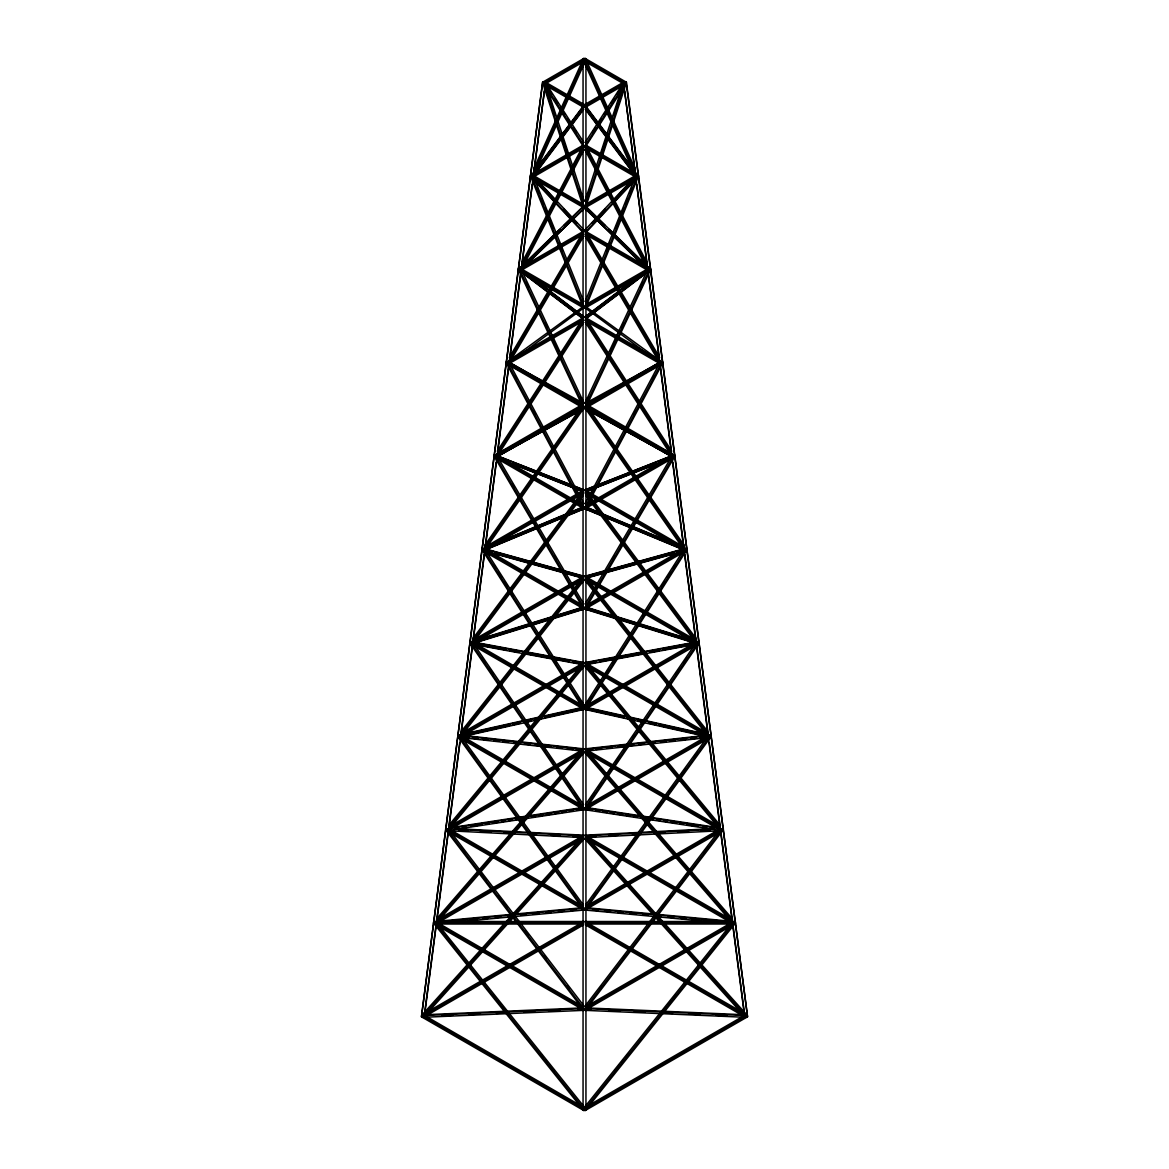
<?xml version="1.0" encoding="UTF-8"?>
<svg xmlns="http://www.w3.org/2000/svg" width="1169" height="1169" viewBox="0 0 1169 1169"><rect width="100%" height="100%" fill="white"/><g stroke="black" fill="none" stroke-linecap="round" stroke-linejoin="round"><path stroke-width="1.5" d="M494.166 455.238L494.166 456.904L497.044 457.152L545.528 82.239L542.65 81.991L421.439 1016.782L424.318 1017.03L436.212 925.512M421.439 1016.782L542.65 81.991M424.318 1015.364L435.979 925.643M436.446 922.049L448.092 832.328M448.794 826.936L459.753 742.607M460.922 733.635L472.101 647.494M473.036 640.32L484.229 554.179M485.164 547.004L496.109 462.661M497.512 451.892L508.471 367.548M509.64 358.576L520.585 274.247M521.988 263.478L532.246 184.512M533.882 171.96L544.374 91.211M448.326 832.196L436.446 923.715L433.567 923.466L433.567 921.8M460.454 738.896L448.56 830.414L445.681 830.151L445.681 828.485M472.568 645.58L460.688 737.098L457.81 736.85L457.81 735.169M484.463 554.062L472.802 643.783L469.923 643.534L469.923 641.854M496.81 458.949L484.93 550.467L482.052 550.219L482.052 548.553M584.924 201.083L623.647 82.59L625.152 81.845L626.16 83.379L585.757 206.928L519.854 270.74L518.656 269.265L583.302 206.27L585.757 206.928M587.057 197.678L589.863 189.086M599.96 158.18L606.126 139.286M613.988 115.249L623.53 86.053M584.748 206.898L625.152 83.262L626.16 83.291L624.655 84.051M584.821 1010.337L746.45 1017.337L747.093 1015.613L745.793 1014.809L587.802 1007.97M458.204 736.645L458.876 734.892M585.289 301.412L635.132 177.469M606.463 251.393L609.838 243.02M615.902 227.94L619.263 219.567M620.607 216.221L623.983 207.848M625.327 204.502L627.344 199.475M630.033 192.768L632.064 187.741M637.28 176.49L584.748 307.126L585.727 307.359L638.245 176.724L635.804 175.803M533.692 169.154L583.273 59.078L585.727 60.145L584.573 59.283L583.273 60.145L585.727 59.078L635.308 169.154M534.116 171.668L584.427 59.955L634.884 171.668M533.941 175.145L584.997 61.796M584.851 403.378L646.413 272.289M586.546 402.136L588.855 397.212M610.393 351.343L615.785 339.872M621.937 326.765L623.486 323.477M640.422 287.442L642.731 282.518M649.423 269.732L584.763 407.367L585.684 407.762L649.569 271.763M522.017 262.543L546.361 215.973M548.042 212.773L570.706 169.417M572.386 166.203L583.302 145.321L585.698 146.534M519.854 269.323L518.656 268.972L519.854 269.82L583.667 147.791M521.885 268.563L584.018 149.749M585.055 503.678L659.258 363.866M592.741 491.36L594.451 488.145M633.686 414.221L635.395 411.006M652.448 378.858L654.158 375.644M661.552 362.974L584.792 507.609L585.654 508.15L662.428 363.515L660.12 362.258M509.348 357.495L581.49 234.721M561.31 271.427L563.166 268.271M566.074 263.902L507.799 363.062L506.572 362.215M567.915 260.745L583.638 233.99M509.816 361.981L583.813 236.065M585.216 604.008L671.357 457.064M604.358 573.394L606.185 570.267M612.6 559.337L614.441 556.21M620.856 545.265L622.682 542.138M633.686 523.376L636.433 518.685M654.757 487.429L656.583 484.302M673.695 456.231L584.807 607.865L585.625 608.523L674.513 456.889L672.263 455.501M584.895 1109.513L585.494 1108.504M747.093 1015.145L745.15 1017.001L747.093 1015.145L658.381 916.554M674.513 455.808L673.505 457.415L584.617 408.434L585.625 406.812L674.513 455.808L585.961 406.856M583.404 707.406L682.462 551.841M588.095 701.984L591.032 697.367M606.726 672.73L608.684 669.647M612.614 663.481L615.552 658.863M643.008 615.742L645.96 611.124M655.765 595.722L658.702 591.105M661.654 586.473L664.591 581.855M667.528 577.238L670.48 572.62M673.417 568.002L675.375 564.919M685.618 551.783L585.596 708.882L584.821 708.136L685.838 549.503L684.42 548.772M585.216 142.428L623.647 82.517M592.639 132.535L595.591 127.932M598.543 123.315L601.509 118.712M604.461 114.109L606.433 111.026M611.358 103.354L614.324 98.737M617.276 94.134L620.228 89.516M623.662 85.585L585.231 145.497L585.172 147.104M585.757 146.359L622.215 89.516M497.439 450.883L581.402 320.89M513.264 428.555L516.23 423.967M570.56 339.858L573.511 335.269M495.495 456.085L494.487 455.472L495.729 456.305L583.638 320.204M498.71 453.864L583.652 322.337M585.494 804.652L693.48 646.559M590.316 799.464L594.437 793.444M598.557 787.424L601.64 782.894M607.807 773.863L611.928 767.843M616.034 761.823L619.117 757.307M624.261 749.767L627.344 745.252M632.487 737.727L634.548 734.716M641.752 724.181L644.835 719.666M658.205 700.085L662.312 694.065M675.682 674.484L679.803 668.463M683.909 662.443L687.007 657.928M484.477 545.762L578.202 411.561M484.361 547.969L488.525 541.992M506.235 516.654L510.4 510.692M573.921 419.729L575.996 416.748M484.697 548.071L582.586 407.908M486.655 547.297L583.506 408.624M585.596 904.996L705.506 739.743M593.764 895.556L595.912 892.605M606.609 877.861L608.757 874.909M618.386 861.626L620.534 858.674M630.164 845.392L636.594 836.536M656.934 808.51L661.216 802.606M668.712 792.275L672.993 786.372M681.556 774.579L685.838 768.676M694.401 756.869L697.615 752.441M472.481 639.092L581.256 493.289M517.94 580.116L521.199 575.747M534.248 558.241L538.602 552.411M472.656 641.372L583.623 492.66M474.599 640.714L568.163 515.324M570.326 512.417L583.389 494.911M535.183 170.762L560.346 137.226M562.537 134.318L582.235 108.074M583.477 108.849L532.041 177.367L530.741 176.008L583.273 106.028L584.573 107.387L585.727 106.511M533.21 176.504L583.55 109.433M717.532 832.942L584.588 1006.772L451.468 832.942M599.624 988.901L601.845 986.008M622.887 958.478L625.108 955.584M640.612 935.302L643.944 930.962M661.669 907.772L666.096 901.986M668.317 899.093L670.524 896.185M682.711 880.257L689.359 871.563M703.767 852.727L708.195 846.941M722.267 829.332L584.88 1008.964L585.523 1009.928L722.895 830.297M720.864 830.326L721.609 829.391M461.594 731.005L580.087 580.949M460.133 734.731L463.508 730.45M480.444 709.013L484.96 703.3M514.302 666.14L516.552 663.276M544.769 627.548L547.019 624.699M460.615 734.673L583.609 578.903M462.529 734.117L584.412 579.78M584.646 1107.087L730.727 924.737M614.909 1071.052L619.482 1065.354M621.762 1062.504L624.041 1059.655M626.321 1056.805L628.601 1053.956M663.977 1009.797L666.272 1006.947M668.551 1004.098L670.831 1001.249M673.11 998.399L675.39 995.55M715.34 945.677L723.333 935.711M725.613 932.862L727.892 930.013M585.698 206.27L584.5 207.746L649.146 270.74L650.344 269.265L585.698 206.27L583.243 206.928L542.84 83.291L543.848 81.845L545.353 82.517L583.784 142.428M448.443 825.767L579.999 667.148M519.036 742.49L523.683 736.865M526.021 734.059L529.513 729.851M531.837 727.045L535.329 722.837M543.483 713.002L545.806 710.197M549.298 705.988L551.622 703.183M555.114 698.974L557.452 696.169M560.945 691.946L563.268 689.14M572.591 677.918L574.914 675.112M448.56 827.988L583.609 665.161M449.291 828.923L584.339 666.096M436.388 919.126L581.139 751.974M438.258 918.746L441.824 914.626M444.191 911.893L446.558 909.146M499.952 847.496L502.334 844.763M507.083 839.269L509.45 836.536M513.016 832.43L516.566 828.31M520.132 824.203L523.683 820.097M436.49 921.304L583.609 751.419M437.177 922.283L584.295 752.398M421.907 1015.145L423.85 1017.001L421.907 1015.145L510.619 916.554M513.045 913.851L581.095 838.231M432.282 1005.384L437.133 999.977M463.874 970.27L471.165 962.16M486.962 944.61L489.387 941.907M495.466 935.156L502.758 927.046M525.845 901.387L530.711 895.98M557.438 866.273L562.304 860.866M424.42 1014.604L583.609 837.676M425.063 1015.642L513.775 917.051M516.201 914.348L584.252 838.714M708.721 736.981L710.796 735.286L709.992 736.163M583.273 231.783L630.909 181.005M592.084 223.279L605.527 208.959M614.076 199.841L629.945 182.919M585.464 232.09L634.329 180.011M585.727 232.704L634.592 180.625M521.155 267.146L559.936 229.358M563.809 225.573L583.214 206.679M521.053 269.878L554.661 237.132M557.248 234.604L584.398 208.155M495.305 456.231L494.487 456.889L583.375 608.523L584.193 607.865L495.305 456.231L496.737 455.501M584.748 316.989L636.462 277.798M586.21 316.288L619.249 291.242M622.127 289.064L633.613 280.355M585.669 318.655L646.004 272.932M585.684 319.035L646.033 273.312M637.105 176.592L638.259 175.715M507.667 364.085L585.654 306.541L662.428 362.522L661.201 361.689M518.656 269.265L519.854 268.402M647.947 270.171L650.344 268.972L649.146 269.323M507.799 361.689L506.572 362.522L583.346 306.541L661.333 364.085M662.428 362.215L661.201 363.062L602.926 263.902M494.487 455.808L583.375 406.812L584.383 408.434L495.495 457.415L494.487 455.808L583.039 406.856M672.263 456.918L674.513 455.472L673.505 456.085M697.425 642.833L698.697 642.015M584.179 1010.337L422.55 1017.337L421.907 1015.613L423.207 1014.809L581.198 1007.97M422.55 1017.337L423.85 1016.533M507.448 362.974L506.572 363.515L583.346 508.15L584.208 507.609L507.448 362.974L508.88 362.258M543.424 81.772L583.828 58.45L585.172 59.224L544.769 82.561L543.424 81.772L543.424 84.11L583.828 107.446L583.828 105.108L624.231 81.772L625.576 82.561L585.172 105.882L583.828 105.108M625.576 81.772L585.172 58.45L583.828 59.224L624.231 82.561L625.576 81.772L625.576 84.11L585.172 107.446L585.172 105.108L544.769 81.772L543.424 82.561L583.828 105.882L585.172 105.108M546.318 83.218L585.172 60.788L585.172 58.45M534.394 173.304L582.279 145.657M532.64 175.861L583.623 146.432M534.189 176.534L583.623 147.995M586.911 203.64L636.36 175.087M637.704 175.861L585.172 206.197L585.172 207.746L637.704 177.425L637.704 175.087M523.902 265.67L583.828 231.082M583.594 232.763L520.526 269.177L520.526 270.74M522.105 269.82L583.594 234.326M586.984 303.911L648.474 268.402M649.818 269.177L585.172 306.512L585.172 308.061L649.818 270.74L649.818 268.402M513.323 358.094L583.828 317.398M507.054 362.492L583.828 406.812L583.828 408.376L507.054 364.056L507.054 362.492L508.398 361.718L582.045 404.226M583.609 319.079L508.398 362.492L507.054 361.718M509.976 363.15L583.609 320.627M496.489 454.127L580.701 405.511M582.06 504.555L496.284 455.033L494.94 455.808L583.828 507.127L583.828 508.69L494.94 457.357L494.94 455.033L496.284 455.808L510.312 447.698M513.439 445.9L582.06 406.286M586.955 404.226L660.602 361.718L661.946 362.492L661.946 364.056L585.172 408.376L585.172 406.812L661.946 362.492M497.848 456.465L546.186 428.555M549.298 426.743L557.102 422.243M560.214 420.445L575.82 411.444M578.933 409.647L582.06 407.835M661.946 361.718L660.602 362.492L585.391 319.079M484.39 547.428L582.25 490.936M488.89 546.391L583.594 491.711M487.312 548.846L583.594 493.26M586.94 504.555L672.716 455.033L674.06 455.808L585.172 507.127L585.172 508.69L674.06 457.357L674.06 455.033L672.716 455.808L658.688 447.698M472.261 640.744L583.828 576.332M473.606 641.518L583.609 578.027M478.326 640.364L583.609 579.576M586.984 604.841L683.266 549.255M686.188 549.123L585.172 607.442L585.172 608.991L686.188 550.672M461.697 733.153L583.828 662.648M461.477 734.848L583.609 664.328M464.619 734.585L583.609 665.892M586.97 705.155L695.394 642.555M451.19 825.548L582.25 749.884M449.378 828.149L583.594 750.659M452.535 827.871L583.594 752.208M586.955 805.47L707.523 735.871M710.431 735.739L585.172 808.057L585.172 809.62L710.431 737.303L710.431 734.965M439.047 918.863L582.25 836.186M437.25 921.464L583.594 836.96M438.828 922.107L583.594 838.524M586.984 905.77L719.622 829.186M428.482 1011.287L582.264 922.502M583.609 923.276L423.558 1015.686L423.558 1017.235L422.199 1016.46M422.199 1014.911L422.199 1017.235L423.558 1016.46M426.685 1015.423L583.609 924.84M586.97 1006.085L731.75 922.502M586.97 1106.4L742.315 1016.723M585.172 1109.001L746.801 1015.686M422.199 1017.235L583.828 1110.55L585.172 1109.776M746.801 1016.46L745.442 1017.235L745.442 1015.686L585.391 923.276M583.828 1109.776L585.172 1110.55L746.801 1017.235L746.801 1014.911M498.315 455.705L584.032 408.478M587.992 401.917L658.512 363.267M590.608 402.589L606.609 393.836M617.802 387.713L621.002 385.96M644.835 372.999L656.189 366.715M697.279 644.061L698.697 643.33M484.58 548.772L483.162 549.503L584.179 708.136L583.404 708.882L483.382 551.783M672.263 455.705L673.695 454.975M660.12 362.39L661.552 361.674M660.982 364.085L662.428 363.369M531.72 176.49L584.252 307.126L583.273 307.359L530.755 176.724L533.196 175.803M636.769 177.41L638.245 176.709M485.34 547.574L581.3 507.682M482.388 549.094L583.404 507.098L584.339 508.763L483.323 550.745M486.26 549.225L582.22 509.333M584.807 489.972L594.875 485.997M598.221 484.682L670.348 456.29M585.055 490.03L670.597 456.363M587.306 491.024L592.332 489.051M595.679 487.721L656.072 463.961M585.874 491.754L664.693 460.718M473.313 641.036L581.227 607.646M474.161 642.716L583.828 608.801M583.302 146.534L585.698 145.321L596.614 166.203M584.821 576.273L682.36 549.24M585.143 576.522L682.681 549.488M587.335 577.515L603.014 573.175M606.492 572.211L636.097 564.013M641.328 562.552L674.411 553.39M585.917 578.26L681.702 551.71M459.49 734.877L581.212 707.669M462.047 736.178L509.669 725.54M513.206 724.751L520.263 723.173M523.785 722.384L530.843 720.805M534.379 720.016L541.437 718.438M544.959 717.649L583.769 708.969M584.851 662.575L692.603 642.585M585.231 662.984L692.983 642.979M587.364 663.992L596.336 662.326M599.931 661.654L614.295 658.995M617.89 658.322L641.24 653.997M650.212 652.317L659.199 650.651M662.779 649.993L689.725 644.996M585.947 664.723L691.902 645.069M449.174 827.915L581.198 807.735M455.267 828.806L458.832 828.266M462.398 827.71L465.978 827.17M471.326 826.351L482.037 824.715M485.603 824.174L489.168 823.619M492.733 823.078L498.082 822.26M501.662 821.719L505.227 821.164M508.793 820.623L512.358 820.083M515.924 819.542L519.504 818.987M523.069 818.446L528.417 817.628M531.983 817.087L535.548 816.532M539.128 815.991L542.694 815.451M546.259 814.895L551.607 814.077M555.173 813.536L558.753 812.996M562.318 812.44L565.884 811.9M569.449 811.359L573.015 810.804M576.595 810.263L581.943 809.445M584.865 748.891L704.761 735.491M585.245 749.431L705.141 736.032M587.335 750.44L592.698 749.84M596.278 749.431L601.64 748.832M607.018 748.233L612.381 747.634M617.743 747.035L623.121 746.436M628.484 745.837L633.846 745.237M639.224 744.638L644.587 744.039M651.747 743.236L655.327 742.841M660.69 742.242L666.067 741.643M669.647 741.234L675.01 740.635M680.373 740.035L685.75 739.436M691.113 738.837L696.476 738.238M700.056 737.844L703.636 737.434M585.917 751.185L705.813 737.785M435.306 921.493L581.198 907.831M446.792 922.209L452.198 921.698M459.402 921.026L464.809 920.514M470.216 920.003L477.42 919.331M482.826 918.834L488.218 918.323M495.422 917.65L500.829 917.139M508.033 916.467L513.439 915.955M520.643 915.283L526.05 914.786M533.254 914.114L538.661 913.603M545.865 912.931L551.271 912.419M558.475 911.747L563.867 911.236M571.086 910.563L576.478 910.066M732.788 925.512L744.682 1017.03L747.561 1016.782L626.35 81.991L623.472 82.239L671.956 457.152L674.834 456.904L674.834 455.238M623.472 83.905L626.35 83.657L626.35 81.991M635.585 177.22L638.464 176.972L638.464 175.292M647.714 270.536L650.592 270.287L650.592 268.607M659.827 363.837L662.706 363.588L662.706 361.922M584.88 835.192L713.222 828.66M585.289 835.85L713.631 829.318M587.32 836.858L596.365 836.405M609.02 835.747L618.05 835.294M632.517 834.549L636.126 834.374M654.202 833.453L665.059 832.898M677.699 832.255L688.556 831.7M701.21 831.057L710.241 830.589M585.917 837.603L717.883 830.881M421.907 1015.613L583.536 1008.613M442.014 1015.744L452.9 1015.276M469.251 1014.56L480.138 1014.093M496.489 1013.391L507.375 1012.909M523.727 1012.208L534.628 1011.74M549.152 1011.097L560.039 1010.63M578.202 1009.841L583.652 1009.607M583.053 106.978L585.947 106.978M583.053 207.293L585.947 207.293M583.053 307.608L585.947 307.608M583.053 407.908L585.947 407.908M583.053 490.235L585.947 490.235M583.053 508.223L585.947 508.223M583.053 576.551L585.947 576.551M583.053 608.538L585.947 608.538M583.053 662.867L585.947 662.867M583.053 708.852L585.947 708.852M583.053 809.153L585.947 809.153M583.053 909.467L585.947 909.467M441.897 921.508L445.535 921.508M458.306 921.508L584.105 921.508M584.895 921.508L710.694 921.508M723.465 921.508L727.103 921.508M445.111 922.253L583.667 922.253M585.333 922.253L723.889 922.253M439.471 923.262L517.867 923.262M521.52 923.262L581.68 923.262M587.32 923.262L647.48 923.262M651.133 923.262L729.529 923.262M439.047 924.007L583.083 924.007M585.917 924.007L729.953 924.007M583.053 1009.782L585.947 1009.782M585.464 1008.613L747.093 1015.613M585.348 1009.607L590.798 1009.841M608.961 1010.63L619.848 1011.097M634.372 1011.74L645.273 1012.208M661.625 1012.909L672.511 1013.391M688.862 1014.093L699.749 1014.56M716.1 1015.276L726.986 1015.744M455.778 828.66L584.12 835.192M455.369 829.318L583.711 835.85M458.759 830.589L467.79 831.057M480.444 831.7L491.301 832.255M503.941 832.898L514.798 833.453M532.874 834.374L536.483 834.549M550.95 835.294L559.98 835.747M572.635 836.405L581.68 836.858M451.117 830.881L583.083 837.603M542.65 83.657L545.528 83.905M533.415 177.22L530.536 176.972L530.536 175.292M521.286 270.536L518.408 270.287L518.408 268.607M509.173 363.837L506.294 363.588L506.294 361.922M587.802 907.831L733.694 921.493M592.522 910.066L597.914 910.563M605.133 911.236L610.525 911.747M617.729 912.419L623.135 912.931M630.339 913.603L635.746 914.114M642.95 914.786L648.357 915.283M655.561 915.955L660.967 916.467M668.171 917.139L673.578 917.65M680.782 918.323L686.174 918.834M691.58 919.331L698.784 920.003M704.191 920.514L709.598 921.026M716.802 921.698L722.208 922.209M464.239 735.491L584.135 748.891M463.859 736.032L583.755 749.431M465.364 737.434L468.944 737.844M472.524 738.238L477.887 738.837M483.25 739.436L488.627 740.035M493.99 740.635L499.353 741.234M502.933 741.643L508.31 742.242M513.673 742.841L517.253 743.236M524.413 744.039L529.776 744.638M535.154 745.237L540.516 745.837M545.879 746.436L551.257 747.035M556.619 747.634L561.982 748.233M567.36 748.832L572.722 749.431M576.302 749.84L581.665 750.44M463.187 737.785L583.083 751.185M587.802 807.735L719.826 827.915M587.057 809.445L592.405 810.263M595.985 810.804L599.551 811.359M603.116 811.9L606.682 812.44M610.247 812.996L613.827 813.536M617.393 814.077L622.741 814.895M626.306 815.451L629.872 815.991M633.452 816.532L637.017 817.087M640.583 817.628L645.931 818.446M649.496 818.987L653.076 819.542M656.642 820.083L660.207 820.623M663.773 821.164L667.338 821.719M670.918 822.26L676.266 823.078M679.832 823.619L683.397 824.174M686.963 824.715L697.674 826.351M703.022 827.17L706.602 827.71M710.168 828.266L713.733 828.806M476.397 642.585L584.149 662.575M476.017 642.979L583.769 662.984M479.275 644.996L506.221 649.993M509.801 650.651L518.788 652.317M527.76 653.997L551.11 658.322M554.705 658.995L569.069 661.654M572.664 662.326L581.636 663.992M477.098 645.069L583.053 664.723M587.788 707.669L709.51 734.877M585.231 708.969L624.041 717.649M627.563 718.438L634.621 720.016M638.157 720.805L645.215 722.384M648.737 723.173L655.794 724.751M659.331 725.54L706.953 736.178M486.64 549.24L584.179 576.273M486.319 549.488L583.857 576.522M494.589 553.39L527.672 562.552M532.903 564.013L562.508 572.211M565.986 573.175L581.665 577.515M487.298 551.71L583.083 578.26M519.854 269.82L521.053 270.171M587.773 607.646L695.687 641.036M585.172 608.801L694.839 642.716M498.652 456.29L570.779 484.682M574.125 485.997L584.193 489.972M498.403 456.363L583.945 490.03M512.928 463.961L573.321 487.721M576.668 489.051L581.694 491.024M504.307 460.718L583.126 491.754M587.7 507.682L683.66 547.574M686.612 549.094L585.596 507.098L584.661 508.763L685.677 550.745M586.78 509.333L682.74 549.225M544.345 84.051L542.84 83.379L543.848 83.262L584.252 206.898M530.755 176.709L532.231 177.41M507.448 361.674L508.88 362.39M506.572 363.369L508.018 364.085M495.305 454.975L496.737 455.705M470.303 643.33L471.721 644.061M510.488 363.267L581.008 401.917M512.811 366.715L524.165 372.999M547.998 385.96L551.198 387.713M562.391 393.836L578.392 402.589M584.968 408.478L670.685 455.705M622.682 83.218L583.828 60.788L583.828 58.45M586.721 145.657L634.606 173.304M585.377 146.432L636.36 175.861M585.377 147.995L634.811 176.534M532.64 175.087L582.089 203.64M531.296 175.861L583.828 206.197L583.828 207.746L531.296 177.425L531.296 175.087M585.172 231.082L645.098 265.67M585.406 232.763L648.474 269.177L648.474 270.74M585.406 234.326L646.895 269.82M520.526 268.402L582.016 303.911M519.182 269.177L583.828 306.512L583.828 308.061L519.182 270.74L519.182 268.402M585.172 317.398L655.677 358.094M585.391 320.627L659.024 363.15M588.299 405.511L672.511 454.127M586.94 406.286L655.561 445.9M586.94 407.835L590.067 409.647M593.18 411.444L608.786 420.445M611.898 422.243L619.702 426.743M622.814 428.555L671.152 456.465M586.75 490.936L684.61 547.428M585.406 491.711L680.11 546.391M585.406 493.26L681.688 548.846M585.172 576.332L696.739 640.744M585.391 578.027L695.394 641.518M585.391 579.576L690.674 640.364M485.734 549.255L582.016 604.841M482.812 549.123L583.828 607.442L583.828 608.991L482.812 550.672M585.172 662.648L707.303 733.153M585.391 664.328L707.523 734.848M585.391 665.892L704.381 734.585M473.606 642.555L582.03 705.155M586.75 749.884L717.81 825.548M585.406 750.659L719.622 828.149M585.406 752.208L716.465 827.871M461.477 735.871L582.045 805.47M458.569 735.739L583.828 808.057L583.828 809.62L458.569 737.303L458.569 734.965M586.75 836.186L729.953 918.863M585.406 836.96L731.75 921.464M585.406 838.524L730.172 922.107M449.378 829.186L582.016 905.77M586.736 922.502L740.518 1011.287M745.442 1016.46L746.801 1017.235M585.391 924.84L742.315 1015.423M437.25 922.502L582.03 1006.085M426.685 1016.723L582.03 1106.4M422.199 1015.686L583.828 1109.001M495.729 456.305L496.737 456.918M745.15 1016.533L746.45 1017.337M470.303 642.015L471.575 642.833M583.302 206.898L584.5 207.746L583.302 206.27M649.146 268.402L650.344 269.265M583.273 106.511L584.427 107.387L585.727 106.028L638.259 176.008L636.959 177.367L585.523 108.849M530.741 175.715L531.895 176.592M532.538 277.798L584.252 316.989M535.387 280.355L546.873 289.064M549.751 291.242L582.79 316.288M522.996 272.932L583.331 318.655M522.967 273.312L583.316 319.035M585.786 206.679L605.191 225.573M609.064 229.358L647.845 267.146M584.602 208.155L611.752 234.604M614.339 237.132L647.947 269.878M538.091 181.005L585.727 231.783M539.055 182.919L554.924 199.841M563.473 208.959L576.916 223.279M534.671 180.011L583.536 232.09M534.408 180.625L583.273 232.704M460.279 736.981L458.204 735.286L459.008 736.163M587.905 838.231L655.955 913.851M606.696 860.866L611.562 866.273M638.289 895.98L643.155 901.387M666.242 927.046L673.534 935.156M679.613 941.907L682.038 944.61M697.835 962.16L705.126 970.27M731.867 999.977L736.718 1005.384M585.391 837.676L744.58 1014.604M584.748 838.714L652.799 914.348M655.224 917.051L743.937 1015.642M587.861 751.974L732.612 919.126M645.317 820.097L648.868 824.203M652.434 828.31L655.984 832.43M659.55 836.536L661.917 839.269M666.666 844.763L669.048 847.496M722.442 909.146L724.809 911.893M727.176 914.626L730.742 918.746M585.391 751.419L732.51 921.304M584.705 752.398L731.823 922.283M589.001 667.148L720.557 825.767M594.086 675.112L596.409 677.918M605.732 689.14L608.055 691.946M611.548 696.169L613.886 698.974M617.378 703.183L619.702 705.988M623.194 710.197L625.517 713.002M633.671 722.837L637.163 727.045M639.487 729.851L642.979 734.059M645.317 736.865L649.964 742.49M585.391 665.161L720.44 827.988M584.661 666.096L719.709 828.923M438.273 924.737L584.354 1107.087M441.108 930.013L443.387 932.862M445.667 935.711L453.66 945.677M493.61 995.55L495.89 998.399M498.169 1001.249L500.449 1004.098M502.728 1006.947L505.023 1009.797M540.399 1053.956L542.679 1056.805M544.959 1059.655L547.238 1062.504M549.518 1065.354L554.091 1071.052M588.913 580.949L707.406 731.005M621.981 624.699L624.231 627.548M652.448 663.276L654.698 666.14M684.04 703.3L688.556 709.013M705.491 730.45L708.867 734.731M585.391 578.903L708.385 734.673M584.588 579.78L706.471 734.117M447.391 829.391L448.136 830.326M460.805 846.941L465.233 852.727M479.641 871.563L486.289 880.257M498.476 896.185L500.683 899.093M502.904 901.986L507.331 907.772M525.056 930.962L528.388 935.302M543.892 955.584L546.113 958.478M567.155 986.008L569.376 988.901M446.733 829.332L584.12 1008.964L583.477 1009.928L446.105 830.297M586.765 108.074L606.463 134.318M608.654 137.226L633.817 170.762M585.45 109.433L635.79 176.504M587.744 493.289L696.519 639.092M630.398 552.411L634.752 558.241M647.801 575.747L651.06 580.116M585.377 492.66L696.344 641.372M585.611 494.911L598.674 512.417M600.837 515.324L694.401 640.714M463.494 739.743L583.404 904.996M471.385 752.441L474.599 756.869M483.162 768.676L487.444 774.579M496.007 786.372L500.288 792.275M507.784 802.606L512.066 808.51M532.406 836.536L538.836 845.392M548.466 858.674L550.614 861.626M560.243 874.909L562.391 877.861M573.088 892.605L575.236 895.556M590.798 411.561L684.523 545.762M593.004 416.748L595.079 419.729M658.6 510.692L662.765 516.654M680.475 541.992L684.639 547.969M586.414 407.908L684.303 548.071M585.494 408.624L682.345 547.297M475.52 646.559L583.506 804.652M481.993 657.928L485.091 662.443M489.197 668.463L493.318 674.484M506.688 694.065L510.795 700.085M524.165 719.666L527.248 724.181M534.452 734.716L536.513 737.727M541.656 745.252L544.739 749.767M549.883 757.307L552.966 761.823M557.072 767.843L561.193 773.863M567.36 782.894L570.443 787.424M574.563 793.444L578.684 799.464M587.598 320.89L671.561 450.883M595.489 335.269L598.44 339.858M652.77 423.967L655.736 428.555M585.362 320.204L673.271 456.305M585.348 322.337L670.29 453.864M548.772 89.516L551.724 94.134M554.676 98.737L557.642 103.354M562.567 111.026L564.539 114.109M567.491 118.712L570.457 123.315M573.409 127.932L576.361 132.535M545.338 85.585L583.769 145.497L583.828 147.104M546.785 89.516L583.243 146.359M486.538 551.841L585.596 707.406M493.625 564.919L495.583 568.002M498.52 572.62L501.472 577.238M504.409 581.855L507.346 586.473M510.298 591.105L513.235 595.722M523.04 611.124L525.992 615.742M553.448 658.863L556.386 663.481M560.316 669.647L562.274 672.73M577.968 697.367L580.905 701.984M583.506 1108.504L584.105 1109.513M587.51 234.721L659.652 357.495M605.834 268.271L607.69 271.427M585.362 233.99L601.085 260.745M585.187 236.065L659.184 361.981M497.643 457.064L583.784 604.008M512.417 484.302L514.243 487.429M532.567 518.685L535.314 523.376M546.318 542.138L548.144 545.265M554.559 556.21L556.4 559.337M562.815 570.267L564.642 573.394M509.742 363.866L583.945 503.678M514.842 375.644L516.552 378.858M533.605 411.006L535.314 414.221M574.549 488.145L576.259 491.36M598.294 169.417L620.958 212.773M622.639 215.973L646.983 262.543M585.333 147.791L649.146 269.82M584.982 149.749L647.115 268.563M522.587 272.289L584.149 403.378M526.269 282.518L528.578 287.442M545.514 323.477L547.063 326.765M553.215 339.872L558.607 351.343M580.145 397.212L582.454 402.136M519.577 269.732L584.237 407.367L583.316 407.762L519.431 271.763M584.003 61.796L635.059 175.145M533.868 177.469L583.711 301.412M536.936 187.741L538.967 192.768M541.656 199.475L543.673 204.502M545.017 207.848L548.393 216.221M549.737 219.567L553.098 227.94M559.162 243.02L562.537 251.393M710.124 734.892L710.796 736.645M545.353 82.59L584.076 201.083M545.47 86.053L555.012 115.249M562.873 139.286L569.04 158.18M579.137 189.086L581.943 197.678M626.35 83.657L747.561 1016.782M624.626 91.211L635.118 171.96M636.754 184.512L647.012 263.478M648.415 274.247L659.36 358.576M660.529 367.548L671.488 451.892M672.891 462.661L683.836 547.004M684.771 554.179L695.964 640.32M696.899 647.494L708.078 733.635M709.247 742.607L720.206 826.936M720.908 832.328L732.554 922.049M733.021 925.643L744.682 1015.364M672.19 458.949L684.07 550.467L686.948 550.219L686.948 548.553M684.537 554.062L696.198 643.783L699.077 643.534L699.077 641.854M696.432 645.58L708.312 737.098L711.19 736.85L711.19 735.169M708.546 738.896L720.44 830.414L723.319 830.151L723.319 828.485M720.674 832.196L732.554 923.715L735.433 923.466L735.433 921.8M721.2 829.055L721.2 830.618M709.086 735.739L709.086 737.303M672.716 455.808L672.716 457.357M585.172 1108.212L585.172 1110.55M583.828 1108.212L583.828 1110.55M496.284 455.808L496.284 457.357M459.914 735.739L459.914 737.303M447.8 829.055L447.8 830.618M585.494 908.313L584.807 910.023L734.307 924.021L734.994 922.297L585.494 908.313M585.508 807.998L584.778 809.708L722.15 830.706L722.895 828.996L585.508 807.998M585.537 707.698L584.748 709.393L709.992 737.391L710.796 735.696L585.537 707.698M585.567 607.398L584.705 609.078L697.849 644.075L698.697 642.395L585.567 607.398M434.605 922.633L434.006 923.642L583.506 1110.258L584.105 1109.249L434.605 922.633M697.981 642.775L584.851 808.407L585.567 809.24L698.697 643.608L697.981 642.775M710.124 736.061L584.865 908.678L585.537 909.584L710.796 736.952L710.124 736.061M458.876 736.061L458.204 736.952L583.463 909.584L584.135 908.678L458.876 736.061M734.395 922.633L584.895 1109.249L585.494 1110.258L734.994 923.642L734.395 922.633M471.019 642.775L470.303 643.608L583.433 809.24L584.149 808.407L471.019 642.775M698.302 642.439L585.172 707.756L585.172 709.305L698.302 643.987L698.302 642.439M722.559 829.055L585.172 908.371L585.172 909.935L722.559 830.618L722.559 829.055M734.673 922.37L585.172 1008.686L585.172 1010.235L734.673 923.919L734.673 922.37M583.433 607.398L470.303 642.395L471.151 644.075L584.295 609.078L583.433 607.398M583.463 707.698L458.204 735.696L459.008 737.391L584.252 709.393L583.463 707.698M583.492 807.998L446.105 828.996L446.85 830.706L584.222 809.708L583.492 807.998M583.506 908.313L434.006 922.297L434.693 924.021L584.193 910.023L583.506 908.313M585.947 58.655L583.053 58.655L583.053 1110.097L585.947 1110.097L585.947 58.655M583.828 707.756L470.698 642.439L470.698 643.987L583.828 709.305L583.828 707.756M583.828 908.371L446.441 829.055L446.441 830.618L583.828 909.935L583.828 908.371M583.828 1008.686L434.327 922.37L434.327 923.919L583.828 1010.235L583.828 1008.686"/></g></svg>
